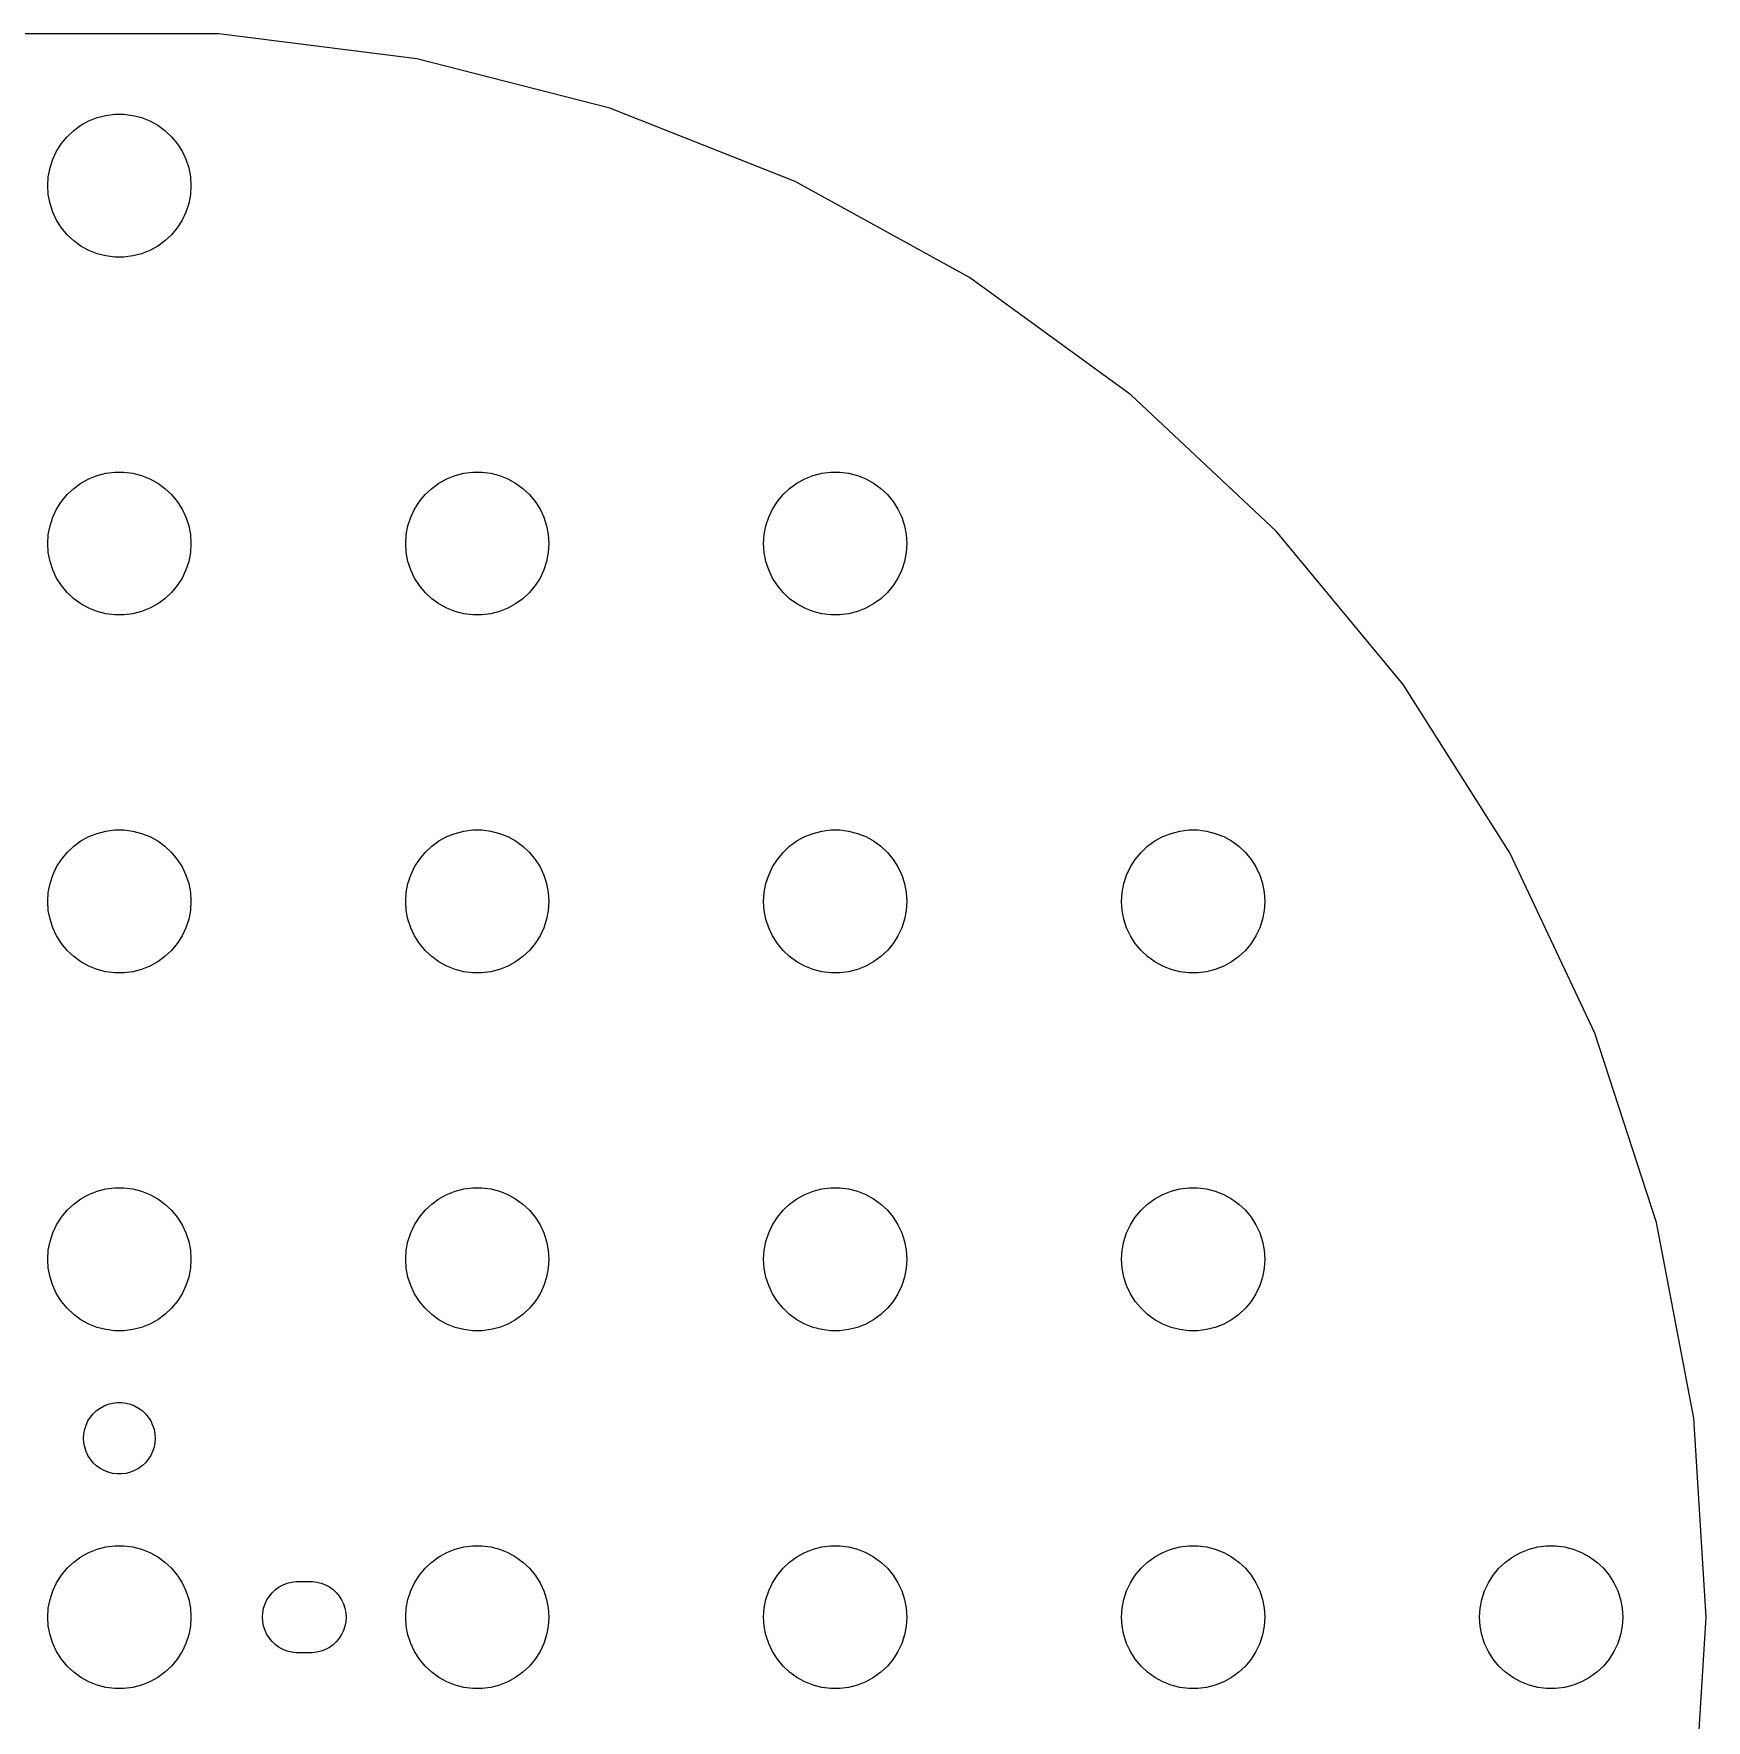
# Model space of a CAD drawing. Header units: metres. Extents: x -66 to 66, y -66 to 66.
# Drawn here: x -3.6 to 66.5, y -4.3 to 66.4 of the extents above; entities that cross this region are included whole.
import ezdxf

# ---------------------------------------------------------------- set-up
doc = ezdxf.new("R2010")
doc.units = ezdxf.units.M

msp = doc.modelspace()

# ---------------------------------------------------------------- linework, layer by layer
for p, q in [((4.17557, 66.3688), (-4.17557, 66.3688)), ((12.4608, 65.3221), (4.17557, 66.3688)), ((20.5496, 63.2453), (12.4608, 65.3221)), ((-0.927048, 62.8532), (-0.562134, 62.9469)), ((-0.562134, 62.9469), (-0.18837, 62.9941)), ((-0.18837, 62.9941), (0.18837, 62.9941)), ((0.18837, 62.9941), (0.562134, 62.9469)), ((0.562134, 62.9469), (0.927048, 62.8532)), ((28.3143, 60.171), (20.5496, 63.2453)), ((-2.1869, 62.0536), (-1.91226, 62.3115)), ((-1.91226, 62.3115), (-1.60747, 62.533)), ((-1.60747, 62.533), (-1.27733, 62.7145)), ((-1.27733, 62.7145), (-0.927048, 62.8532)), ((0.927048, 62.8532), (1.27733, 62.7145)), ((1.27733, 62.7145), (1.60747, 62.533)), ((1.60747, 62.533), (1.91226, 62.3115)), ((1.91226, 62.3115), (2.1869, 62.0536)), ((-2.62891, 61.4453), (-2.42705, 61.7634)), ((-2.42705, 61.7634), (-2.1869, 62.0536)), ((2.1869, 62.0536), (2.42705, 61.7634)), ((2.42705, 61.7634), (2.62891, 61.4453)), ((-2.90575, 60.7461), (-2.78932, 61.1044)), ((-2.78932, 61.1044), (-2.62891, 61.4453)), ((2.62891, 61.4453), (2.78932, 61.1044)), ((2.78932, 61.1044), (2.90575, 60.7461)), ((-3, 60), (-2.97633, 60.376)), ((-2.97633, 60.376), (-2.90575, 60.7461)), ((2.90575, 60.7461), (2.97633, 60.376)), ((2.97633, 60.376), (3, 60)), ((35.6325, 56.1478), (28.3143, 60.171)), ((-2.97633, 59.624), (-3, 60)), ((-2.90575, 59.2539), (-2.97633, 59.624)), ((2.97633, 59.624), (2.90575, 59.2539)), ((3, 60), (2.97633, 59.624)), ((-2.78932, 58.8956), (-2.90575, 59.2539)), ((-2.62891, 58.5547), (-2.78932, 58.8956)), ((2.78932, 58.8956), (2.62891, 58.5547)), ((2.90575, 59.2539), (2.78932, 58.8956)), ((-2.42705, 58.2366), (-2.62891, 58.5547)), ((-2.1869, 57.9464), (-2.42705, 58.2366)), ((2.42705, 58.2366), (2.1869, 57.9464)), ((2.62891, 58.5547), (2.42705, 58.2366)), ((-1.91226, 57.6885), (-2.1869, 57.9464)), ((-1.60747, 57.467), (-1.91226, 57.6885)), ((-1.27733, 57.2855), (-1.60747, 57.467)), ((-0.927048, 57.1468), (-1.27733, 57.2855)), ((1.27733, 57.2855), (0.927048, 57.1468)), ((1.60747, 57.467), (1.27733, 57.2855)), ((1.91226, 57.6885), (1.60747, 57.467)), ((2.1869, 57.9464), (1.91226, 57.6885)), ((-0.562134, 57.0531), (-0.927048, 57.1468)), ((-0.18837, 57.0059), (-0.562134, 57.0531)), ((0.18837, 57.0059), (-0.18837, 57.0059)), ((0.562134, 57.0531), (0.18837, 57.0059)), ((0.927048, 57.1468), (0.562134, 57.0531)), ((42.3887, 51.2391), (35.6325, 56.1478)), ((48.4764, 45.5224), (42.3887, 51.2391)), ((-1.91226, 47.3115), (-1.60747, 47.533)), ((-1.60747, 47.533), (-1.27733, 47.7145)), ((-1.27733, 47.7145), (-0.927048, 47.8532)), ((-0.927048, 47.8532), (-0.562134, 47.9469)), ((-0.562134, 47.9469), (-0.18837, 47.9941)), ((-0.18837, 47.9941), (0.18837, 47.9941)), ((0.18837, 47.9941), (0.562134, 47.9469)), ((0.562134, 47.9469), (0.927048, 47.8532)), ((0.927048, 47.8532), (1.27733, 47.7145)), ((1.27733, 47.7145), (1.60747, 47.533)), ((1.60747, 47.533), (1.91226, 47.3115)), ((13.0877, 47.3115), (13.3925, 47.533)), ((13.3925, 47.533), (13.7227, 47.7145)), ((13.7227, 47.7145), (14.0729, 47.8532)), ((14.0729, 47.8532), (14.4379, 47.9469)), ((14.4379, 47.9469), (14.8116, 47.9941)), ((14.8116, 47.9941), (15.1884, 47.9941)), ((15.1884, 47.9941), (15.5621, 47.9469)), ((15.5621, 47.9469), (15.927, 47.8532)), ((15.927, 47.8532), (16.2773, 47.7145)), ((16.2773, 47.7145), (16.6075, 47.533)), ((16.6075, 47.533), (16.9123, 47.3115)), ((28.0877, 47.3115), (28.3925, 47.533)), ((28.3925, 47.533), (28.7227, 47.7145)), ((28.7227, 47.7145), (29.0729, 47.8532)), ((29.0729, 47.8532), (29.4379, 47.9469)), ((29.4379, 47.9469), (29.8116, 47.9941)), ((29.8116, 47.9941), (30.1884, 47.9941)), ((30.1884, 47.9941), (30.5621, 47.9469)), ((30.5621, 47.9469), (30.927, 47.8532)), ((30.927, 47.8532), (31.2773, 47.7145)), ((31.2773, 47.7145), (31.6075, 47.533)), ((31.6075, 47.533), (31.9123, 47.3115)), ((-2.62891, 46.4453), (-2.42705, 46.7634)), ((-2.42705, 46.7634), (-2.1869, 47.0536)), ((-2.1869, 47.0536), (-1.91226, 47.3115)), ((1.91226, 47.3115), (2.1869, 47.0536)), ((2.1869, 47.0536), (2.42705, 46.7634)), ((2.42705, 46.7634), (2.62891, 46.4453)), ((12.3711, 46.4453), (12.5729, 46.7634)), ((12.5729, 46.7634), (12.8131, 47.0536)), ((12.8131, 47.0536), (13.0877, 47.3115)), ((16.9123, 47.3115), (17.1869, 47.0536)), ((17.1869, 47.0536), (17.427, 46.7634)), ((17.427, 46.7634), (17.6289, 46.4453)), ((27.3711, 46.4453), (27.5729, 46.7634)), ((27.5729, 46.7634), (27.8131, 47.0536)), ((27.8131, 47.0536), (28.0877, 47.3115)), ((31.9123, 47.3115), (32.1869, 47.0536)), ((32.1869, 47.0536), (32.427, 46.7634)), ((32.427, 46.7634), (32.6289, 46.4453)), ((-2.90575, 45.7461), (-2.78932, 46.1044)), ((-2.78932, 46.1044), (-2.62891, 46.4453)), ((2.62891, 46.4453), (2.78932, 46.1044)), ((2.78932, 46.1044), (2.90575, 45.7461)), ((12.0942, 45.7461), (12.2107, 46.1044)), ((12.2107, 46.1044), (12.3711, 46.4453)), ((17.6289, 46.4453), (17.7893, 46.1044)), ((17.7893, 46.1044), (17.9057, 45.7461)), ((27.0942, 45.7461), (27.2107, 46.1044)), ((27.2107, 46.1044), (27.3711, 46.4453)), ((32.6289, 46.4453), (32.7893, 46.1044)), ((32.7893, 46.1044), (32.9057, 45.7461)), ((-3, 45), (-2.97633, 45.376)), ((-2.97633, 45.376), (-2.90575, 45.7461)), ((2.90575, 45.7461), (2.97633, 45.376)), ((2.97633, 45.376), (3, 45)), ((12, 45), (12.0237, 45.376)), ((12.0237, 45.376), (12.0942, 45.7461)), ((17.9057, 45.7461), (17.9763, 45.376)), ((17.9763, 45.376), (18, 45)), ((27, 45), (27.0237, 45.376)), ((27.0237, 45.376), (27.0942, 45.7461)), ((32.9057, 45.7461), (32.9763, 45.376)), ((32.9763, 45.376), (33, 45)), ((53.7996, 39.0877), (48.4764, 45.5224)), ((-2.97633, 44.624), (-3, 45)), ((-2.90575, 44.2539), (-2.97633, 44.624)), ((2.97633, 44.624), (2.90575, 44.2539)), ((3, 45), (2.97633, 44.624)), ((12.0237, 44.624), (12, 45)), ((12.0942, 44.2539), (12.0237, 44.624)), ((17.9763, 44.624), (17.9057, 44.2539)), ((18, 45), (17.9763, 44.624)), ((27.0237, 44.624), (27, 45)), ((27.0942, 44.2539), (27.0237, 44.624)), ((32.9763, 44.624), (32.9057, 44.2539)), ((33, 45), (32.9763, 44.624)), ((-2.78932, 43.8956), (-2.90575, 44.2539)), ((-2.62891, 43.5547), (-2.78932, 43.8956)), ((2.78932, 43.8956), (2.62891, 43.5547)), ((2.90575, 44.2539), (2.78932, 43.8956)), ((12.2107, 43.8956), (12.0942, 44.2539)), ((12.3711, 43.5547), (12.2107, 43.8956)), ((17.7893, 43.8956), (17.6289, 43.5547)), ((17.9057, 44.2539), (17.7893, 43.8956)), ((27.2107, 43.8956), (27.0942, 44.2539)), ((27.3711, 43.5547), (27.2107, 43.8956)), ((32.7893, 43.8956), (32.6289, 43.5547)), ((32.9057, 44.2539), (32.7893, 43.8956)), ((-2.42705, 43.2366), (-2.62891, 43.5547)), ((-2.1869, 42.9464), (-2.42705, 43.2366)), ((2.42705, 43.2366), (2.1869, 42.9464)), ((2.62891, 43.5547), (2.42705, 43.2366)), ((12.5729, 43.2366), (12.3711, 43.5547)), ((12.8131, 42.9464), (12.5729, 43.2366)), ((17.427, 43.2366), (17.1869, 42.9464)), ((17.6289, 43.5547), (17.427, 43.2366)), ((27.5729, 43.2366), (27.3711, 43.5547)), ((27.8131, 42.9464), (27.5729, 43.2366)), ((32.427, 43.2366), (32.1869, 42.9464)), ((32.6289, 43.5547), (32.427, 43.2366)), ((-1.91226, 42.6885), (-2.1869, 42.9464)), ((-1.60747, 42.467), (-1.91226, 42.6885)), ((-1.27733, 42.2855), (-1.60747, 42.467)), ((1.60747, 42.467), (1.27733, 42.2855)), ((1.91226, 42.6885), (1.60747, 42.467)), ((2.1869, 42.9464), (1.91226, 42.6885)), ((13.0877, 42.6885), (12.8131, 42.9464)), ((13.3925, 42.467), (13.0877, 42.6885)), ((13.7227, 42.2855), (13.3925, 42.467)), ((16.6075, 42.467), (16.2773, 42.2855)), ((16.9123, 42.6885), (16.6075, 42.467)), ((17.1869, 42.9464), (16.9123, 42.6885)), ((28.0877, 42.6885), (27.8131, 42.9464)), ((28.3925, 42.467), (28.0877, 42.6885)), ((28.7227, 42.2855), (28.3925, 42.467)), ((31.6075, 42.467), (31.2773, 42.2855)), ((31.9123, 42.6885), (31.6075, 42.467)), ((32.1869, 42.9464), (31.9123, 42.6885)), ((-0.927048, 42.1468), (-1.27733, 42.2855)), ((-0.562134, 42.0531), (-0.927048, 42.1468)), ((-0.18837, 42.0059), (-0.562134, 42.0531)), ((0.18837, 42.0059), (-0.18837, 42.0059)), ((0.562134, 42.0531), (0.18837, 42.0059)), ((0.927048, 42.1468), (0.562134, 42.0531)), ((1.27733, 42.2855), (0.927048, 42.1468)), ((14.0729, 42.1468), (13.7227, 42.2855)), ((14.4379, 42.0531), (14.0729, 42.1468)), ((14.8116, 42.0059), (14.4379, 42.0531)), ((15.1884, 42.0059), (14.8116, 42.0059)), ((15.5621, 42.0531), (15.1884, 42.0059)), ((15.927, 42.1468), (15.5621, 42.0531)), ((16.2773, 42.2855), (15.927, 42.1468)), ((29.0729, 42.1468), (28.7227, 42.2855)), ((29.4379, 42.0531), (29.0729, 42.1468)), ((29.8116, 42.0059), (29.4379, 42.0531)), ((30.1884, 42.0059), (29.8116, 42.0059)), ((30.5621, 42.0531), (30.1884, 42.0059)), ((30.927, 42.1468), (30.5621, 42.0531)), ((31.2773, 42.2855), (30.927, 42.1468)), ((58.2744, 32.0366), (53.7996, 39.0877)), ((-1.91226, 32.3115), (-1.60747, 32.533)), ((-1.60747, 32.533), (-1.27733, 32.7145)), ((-1.27733, 32.7145), (-0.927048, 32.8532)), ((-0.927048, 32.8532), (-0.562134, 32.9469)), ((-0.562134, 32.9469), (-0.18837, 32.9941)), ((-0.18837, 32.9941), (0.18837, 32.9941)), ((0.18837, 32.9941), (0.562134, 32.9469)), ((0.562134, 32.9469), (0.927048, 32.8532)), ((0.927048, 32.8532), (1.27733, 32.7145)), ((1.27733, 32.7145), (1.60747, 32.533)), ((1.60747, 32.533), (1.91226, 32.3115)), ((13.0877, 32.3115), (13.3925, 32.533)), ((13.3925, 32.533), (13.7227, 32.7145)), ((13.7227, 32.7145), (14.0729, 32.8532)), ((14.0729, 32.8532), (14.4379, 32.9469)), ((14.4379, 32.9469), (14.8116, 32.9941)), ((14.8116, 32.9941), (15.1884, 32.9941)), ((15.1884, 32.9941), (15.5621, 32.9469)), ((15.5621, 32.9469), (15.927, 32.8532)), ((15.927, 32.8532), (16.2773, 32.7145)), ((16.2773, 32.7145), (16.6075, 32.533)), ((16.6075, 32.533), (16.9123, 32.3115)), ((28.0877, 32.3115), (28.3925, 32.533)), ((28.3925, 32.533), (28.7227, 32.7145)), ((28.7227, 32.7145), (29.0729, 32.8532)), ((29.0729, 32.8532), (29.4379, 32.9469)), ((29.4379, 32.9469), (29.8116, 32.9941)), ((29.8116, 32.9941), (30.1884, 32.9941)), ((30.1884, 32.9941), (30.5621, 32.9469)), ((30.5621, 32.9469), (30.927, 32.8532)), ((30.927, 32.8532), (31.2773, 32.7145)), ((31.2773, 32.7145), (31.6075, 32.533)), ((31.6075, 32.533), (31.9123, 32.3115)), ((43.0877, 32.3115), (43.3925, 32.533)), ((43.3925, 32.533), (43.7227, 32.7145)), ((43.7227, 32.7145), (44.0729, 32.8532)), ((44.0729, 32.8532), (44.4379, 32.9469)), ((44.4379, 32.9469), (44.8116, 32.9941)), ((44.8116, 32.9941), (45.1884, 32.9941)), ((45.1884, 32.9941), (45.5621, 32.9469)), ((45.5621, 32.9469), (45.927, 32.8532)), ((45.927, 32.8532), (46.2773, 32.7145)), ((46.2773, 32.7145), (46.6075, 32.533)), ((46.6075, 32.533), (46.9123, 32.3115)), ((-2.42705, 31.7634), (-2.1869, 32.0536)), ((-2.1869, 32.0536), (-1.91226, 32.3115)), ((1.91226, 32.3115), (2.1869, 32.0536)), ((2.1869, 32.0536), (2.42705, 31.7634)), ((12.5729, 31.7634), (12.8131, 32.0536)), ((12.8131, 32.0536), (13.0877, 32.3115)), ((16.9123, 32.3115), (17.1869, 32.0536)), ((17.1869, 32.0536), (17.427, 31.7634)), ((27.5729, 31.7634), (27.8131, 32.0536)), ((27.8131, 32.0536), (28.0877, 32.3115)), ((31.9123, 32.3115), (32.1869, 32.0536)), ((32.1869, 32.0536), (32.427, 31.7634)), ((42.5729, 31.7634), (42.8131, 32.0536)), ((42.8131, 32.0536), (43.0877, 32.3115)), ((46.9123, 32.3115), (47.1869, 32.0536)), ((47.1869, 32.0536), (47.427, 31.7634)), ((61.8301, 24.4803), (58.2744, 32.0366)), ((-2.90575, 30.7461), (-2.78932, 31.1044)), ((-2.78932, 31.1044), (-2.62891, 31.4453)), ((-2.62891, 31.4453), (-2.42705, 31.7634)), ((2.42705, 31.7634), (2.62891, 31.4453)), ((2.62891, 31.4453), (2.78932, 31.1044)), ((2.78932, 31.1044), (2.90575, 30.7461)), ((12.0942, 30.7461), (12.2107, 31.1044)), ((12.2107, 31.1044), (12.3711, 31.4453)), ((12.3711, 31.4453), (12.5729, 31.7634)), ((17.427, 31.7634), (17.6289, 31.4453)), ((17.6289, 31.4453), (17.7893, 31.1044)), ((17.7893, 31.1044), (17.9057, 30.7461)), ((27.0942, 30.7461), (27.2107, 31.1044)), ((27.2107, 31.1044), (27.3711, 31.4453)), ((27.3711, 31.4453), (27.5729, 31.7634)), ((32.427, 31.7634), (32.6289, 31.4453)), ((32.6289, 31.4453), (32.7893, 31.1044)), ((32.7893, 31.1044), (32.9057, 30.7461)), ((42.0942, 30.7461), (42.2107, 31.1044)), ((42.2107, 31.1044), (42.3711, 31.4453)), ((42.3711, 31.4453), (42.5729, 31.7634)), ((47.427, 31.7634), (47.6289, 31.4453)), ((47.6289, 31.4453), (47.7893, 31.1044)), ((47.7893, 31.1044), (47.9057, 30.7461)), ((-2.97633, 30.376), (-2.90575, 30.7461)), ((2.90575, 30.7461), (2.97633, 30.376)), ((12.0237, 30.376), (12.0942, 30.7461)), ((17.9057, 30.7461), (17.9763, 30.376)), ((27.0237, 30.376), (27.0942, 30.7461)), ((32.9057, 30.7461), (32.9763, 30.376)), ((42.0237, 30.376), (42.0942, 30.7461)), ((47.9057, 30.7461), (47.9763, 30.376)), ((-3, 30), (-2.97633, 30.376)), ((-2.97633, 29.624), (-3, 30)), ((2.97633, 30.376), (3, 30)), ((3, 30), (2.97633, 29.624)), ((12, 30), (12.0237, 30.376)), ((12.0237, 29.624), (12, 30)), ((17.9763, 30.376), (18, 30)), ((18, 30), (17.9763, 29.624)), ((27, 30), (27.0237, 30.376)), ((27.0237, 29.624), (27, 30)), ((32.9763, 30.376), (33, 30)), ((33, 30), (32.9763, 29.624)), ((42, 30), (42.0237, 30.376)), ((42.0237, 29.624), (42, 30)), ((47.9763, 30.376), (48, 30)), ((48, 30), (47.9763, 29.624)), ((-2.90575, 29.2539), (-2.97633, 29.624)), ((-2.78932, 28.8956), (-2.90575, 29.2539)), ((2.90575, 29.2539), (2.78932, 28.8956)), ((2.97633, 29.624), (2.90575, 29.2539)), ((12.0942, 29.2539), (12.0237, 29.624)), ((12.2107, 28.8956), (12.0942, 29.2539)), ((17.9057, 29.2539), (17.7893, 28.8956)), ((17.9763, 29.624), (17.9057, 29.2539)), ((27.0942, 29.2539), (27.0237, 29.624)), ((27.2107, 28.8956), (27.0942, 29.2539)), ((32.9057, 29.2539), (32.7893, 28.8956)), ((32.9763, 29.624), (32.9057, 29.2539)), ((42.0942, 29.2539), (42.0237, 29.624)), ((42.2107, 28.8956), (42.0942, 29.2539)), ((47.9057, 29.2539), (47.7893, 28.8956)), ((47.9763, 29.624), (47.9057, 29.2539)), ((-2.62891, 28.5547), (-2.78932, 28.8956)), ((-2.42705, 28.2366), (-2.62891, 28.5547)), ((2.62891, 28.5547), (2.42705, 28.2366)), ((2.78932, 28.8956), (2.62891, 28.5547)), ((12.3711, 28.5547), (12.2107, 28.8956)), ((12.5729, 28.2366), (12.3711, 28.5547)), ((17.6289, 28.5547), (17.427, 28.2366)), ((17.7893, 28.8956), (17.6289, 28.5547)), ((27.3711, 28.5547), (27.2107, 28.8956)), ((27.5729, 28.2366), (27.3711, 28.5547)), ((32.6289, 28.5547), (32.427, 28.2366)), ((32.7893, 28.8956), (32.6289, 28.5547)), ((42.3711, 28.5547), (42.2107, 28.8956)), ((42.5729, 28.2366), (42.3711, 28.5547)), ((47.6289, 28.5547), (47.427, 28.2366)), ((47.7893, 28.8956), (47.6289, 28.5547)), ((-2.1869, 27.9464), (-2.42705, 28.2366)), ((-1.91226, 27.6884), (-2.1869, 27.9464)), ((-1.60747, 27.467), (-1.91226, 27.6884)), ((1.91226, 27.6884), (1.60747, 27.467)), ((2.1869, 27.9464), (1.91226, 27.6884)), ((2.42705, 28.2366), (2.1869, 27.9464)), ((12.8131, 27.9464), (12.5729, 28.2366)), ((13.0877, 27.6884), (12.8131, 27.9464)), ((13.3925, 27.467), (13.0877, 27.6884)), ((16.9123, 27.6884), (16.6075, 27.467)), ((17.1869, 27.9464), (16.9123, 27.6884)), ((17.427, 28.2366), (17.1869, 27.9464)), ((27.8131, 27.9464), (27.5729, 28.2366)), ((28.0877, 27.6884), (27.8131, 27.9464)), ((28.3925, 27.467), (28.0877, 27.6884)), ((31.9123, 27.6884), (31.6075, 27.467)), ((32.1869, 27.9464), (31.9123, 27.6884)), ((32.427, 28.2366), (32.1869, 27.9464)), ((42.8131, 27.9464), (42.5729, 28.2366)), ((43.0877, 27.6884), (42.8131, 27.9464)), ((43.3925, 27.467), (43.0877, 27.6884)), ((46.9123, 27.6884), (46.6075, 27.467)), ((47.1869, 27.9464), (46.9123, 27.6884)), ((47.427, 28.2366), (47.1869, 27.9464)), ((-1.27733, 27.2855), (-1.60747, 27.467)), ((-0.927048, 27.1468), (-1.27733, 27.2855)), ((-0.562134, 27.0531), (-0.927048, 27.1468)), ((-0.18837, 27.0059), (-0.562134, 27.0531)), ((0.18837, 27.0059), (-0.18837, 27.0059)), ((0.562134, 27.0531), (0.18837, 27.0059)), ((0.927048, 27.1468), (0.562134, 27.0531)), ((1.27733, 27.2855), (0.927048, 27.1468)), ((1.60747, 27.467), (1.27733, 27.2855)), ((13.7227, 27.2855), (13.3925, 27.467)), ((14.0729, 27.1468), (13.7227, 27.2855)), ((14.4379, 27.0531), (14.0729, 27.1468)), ((14.8116, 27.0059), (14.4379, 27.0531)), ((15.1884, 27.0059), (14.8116, 27.0059)), ((15.5621, 27.0531), (15.1884, 27.0059)), ((15.927, 27.1468), (15.5621, 27.0531)), ((16.2773, 27.2855), (15.927, 27.1468)), ((16.6075, 27.467), (16.2773, 27.2855)), ((28.7227, 27.2855), (28.3925, 27.467)), ((29.0729, 27.1468), (28.7227, 27.2855)), ((29.4379, 27.0531), (29.0729, 27.1468)), ((29.8116, 27.0059), (29.4379, 27.0531)), ((30.1884, 27.0059), (29.8116, 27.0059)), ((30.5621, 27.0531), (30.1884, 27.0059)), ((30.927, 27.1468), (30.5621, 27.0531)), ((31.2773, 27.2855), (30.927, 27.1468)), ((31.6075, 27.467), (31.2773, 27.2855)), ((43.7227, 27.2855), (43.3925, 27.467)), ((44.0729, 27.1468), (43.7227, 27.2855)), ((44.4379, 27.0531), (44.0729, 27.1468)), ((44.8116, 27.0059), (44.4379, 27.0531)), ((45.1884, 27.0059), (44.8116, 27.0059)), ((45.5621, 27.0531), (45.1884, 27.0059)), ((45.927, 27.1468), (45.5621, 27.0531)), ((46.2773, 27.2855), (45.927, 27.1468)), ((46.6075, 27.467), (46.2773, 27.2855)), ((64.4108, 16.5379), (61.8301, 24.4803)), ((-1.60747, 17.533), (-1.27733, 17.7145)), ((-1.27733, 17.7145), (-0.927048, 17.8532)), ((-0.927048, 17.8532), (-0.562134, 17.9469)), ((-0.562134, 17.9469), (-0.18837, 17.9941)), ((-0.18837, 17.9941), (0.18837, 17.9941)), ((0.18837, 17.9941), (0.562134, 17.9469)), ((0.562134, 17.9469), (0.927048, 17.8532)), ((0.927048, 17.8532), (1.27733, 17.7145)), ((1.27733, 17.7145), (1.60747, 17.533)), ((13.3925, 17.533), (13.7227, 17.7145)), ((13.7227, 17.7145), (14.0729, 17.8532)), ((14.0729, 17.8532), (14.4379, 17.9469)), ((14.4379, 17.9469), (14.8116, 17.9941)), ((14.8116, 17.9941), (15.1884, 17.9941)), ((15.1884, 17.9941), (15.5621, 17.9469)), ((15.5621, 17.9469), (15.927, 17.8532)), ((15.927, 17.8532), (16.2773, 17.7145)), ((16.2773, 17.7145), (16.6075, 17.533)), ((28.3925, 17.533), (28.7227, 17.7145)), ((28.7227, 17.7145), (29.0729, 17.8532)), ((29.0729, 17.8532), (29.4379, 17.9469)), ((29.4379, 17.9469), (29.8116, 17.9941)), ((29.8116, 17.9941), (30.1884, 17.9941)), ((30.1884, 17.9941), (30.5621, 17.9469)), ((30.5621, 17.9469), (30.927, 17.8532)), ((30.927, 17.8532), (31.2773, 17.7145)), ((31.2773, 17.7145), (31.6075, 17.533)), ((43.3925, 17.533), (43.7227, 17.7145)), ((43.7227, 17.7145), (44.0729, 17.8532)), ((44.0729, 17.8532), (44.4379, 17.9469)), ((44.4379, 17.9469), (44.8116, 17.9941)), ((44.8116, 17.9941), (45.1884, 17.9941)), ((45.1884, 17.9941), (45.5621, 17.9469)), ((45.5621, 17.9469), (45.927, 17.8532)), ((45.927, 17.8532), (46.2773, 17.7145)), ((46.2773, 17.7145), (46.6075, 17.533)), ((-2.42705, 16.7634), (-2.1869, 17.0536)), ((-2.1869, 17.0536), (-1.91226, 17.3115)), ((-1.91226, 17.3115), (-1.60747, 17.533)), ((1.60747, 17.533), (1.91226, 17.3115)), ((1.91226, 17.3115), (2.1869, 17.0536)), ((2.1869, 17.0536), (2.42705, 16.7634)), ((12.5729, 16.7634), (12.8131, 17.0536)), ((12.8131, 17.0536), (13.0877, 17.3115)), ((13.0877, 17.3115), (13.3925, 17.533)), ((16.6075, 17.533), (16.9123, 17.3115)), ((16.9123, 17.3115), (17.1869, 17.0536)), ((17.1869, 17.0536), (17.427, 16.7634)), ((27.5729, 16.7634), (27.8131, 17.0536)), ((27.8131, 17.0536), (28.0877, 17.3115)), ((28.0877, 17.3115), (28.3925, 17.533)), ((31.6075, 17.533), (31.9123, 17.3115)), ((31.9123, 17.3115), (32.1869, 17.0536)), ((32.1869, 17.0536), (32.427, 16.7634)), ((42.5729, 16.7634), (42.8131, 17.0536)), ((42.8131, 17.0536), (43.0877, 17.3115)), ((43.0877, 17.3115), (43.3925, 17.533)), ((46.6075, 17.533), (46.9123, 17.3115)), ((46.9123, 17.3115), (47.1869, 17.0536)), ((47.1869, 17.0536), (47.427, 16.7634)), ((-2.78932, 16.1044), (-2.62891, 16.4453)), ((-2.62891, 16.4453), (-2.42705, 16.7634)), ((2.42705, 16.7634), (2.62891, 16.4453)), ((2.62891, 16.4453), (2.78932, 16.1044)), ((12.2107, 16.1044), (12.3711, 16.4453)), ((12.3711, 16.4453), (12.5729, 16.7634)), ((17.427, 16.7634), (17.6289, 16.4453)), ((17.6289, 16.4453), (17.7893, 16.1044)), ((27.2107, 16.1044), (27.3711, 16.4453)), ((27.3711, 16.4453), (27.5729, 16.7634)), ((32.427, 16.7634), (32.6289, 16.4453)), ((32.6289, 16.4453), (32.7893, 16.1044)), ((42.2107, 16.1044), (42.3711, 16.4453)), ((42.3711, 16.4453), (42.5729, 16.7634)), ((47.427, 16.7634), (47.6289, 16.4453)), ((47.6289, 16.4453), (47.7893, 16.1044)), ((65.9756, 8.33466), (64.4108, 16.5379)), ((-2.97633, 15.376), (-2.90575, 15.7461)), ((-2.90575, 15.7461), (-2.78932, 16.1044)), ((2.78932, 16.1044), (2.90575, 15.7461)), ((2.90575, 15.7461), (2.97633, 15.376)), ((12.0237, 15.376), (12.0942, 15.7461)), ((12.0942, 15.7461), (12.2107, 16.1044)), ((17.7893, 16.1044), (17.9057, 15.7461)), ((17.9057, 15.7461), (17.9763, 15.376)), ((27.0237, 15.376), (27.0942, 15.7461)), ((27.0942, 15.7461), (27.2107, 16.1044)), ((32.7893, 16.1044), (32.9057, 15.7461)), ((32.9057, 15.7461), (32.9763, 15.376)), ((42.0237, 15.376), (42.0942, 15.7461)), ((42.0942, 15.7461), (42.2107, 16.1044)), ((47.7893, 16.1044), (47.9057, 15.7461)), ((47.9057, 15.7461), (47.9763, 15.376)), ((-3, 15), (-2.97633, 15.376)), ((-2.97633, 14.624), (-3, 15)), ((2.97633, 15.376), (3, 15)), ((3, 15), (2.97633, 14.624)), ((12, 15), (12.0237, 15.376)), ((12.0237, 14.624), (12, 15)), ((17.9763, 15.376), (18, 15)), ((18, 15), (17.9763, 14.624)), ((27, 15), (27.0237, 15.376)), ((27.0237, 14.624), (27, 15)), ((32.9763, 15.376), (33, 15)), ((33, 15), (32.9763, 14.624)), ((42, 15), (42.0237, 15.376)), ((42.0237, 14.624), (42, 15)), ((47.9763, 15.376), (48, 15)), ((48, 15), (47.9763, 14.624)), ((-2.90575, 14.2539), (-2.97633, 14.624)), ((-2.78932, 13.8956), (-2.90575, 14.2539)), ((2.90575, 14.2539), (2.78932, 13.8956)), ((2.97633, 14.624), (2.90575, 14.2539)), ((12.0942, 14.2539), (12.0237, 14.624)), ((12.2107, 13.8956), (12.0942, 14.2539)), ((17.9057, 14.2539), (17.7893, 13.8956)), ((17.9763, 14.624), (17.9057, 14.2539)), ((27.0942, 14.2539), (27.0237, 14.624)), ((27.2107, 13.8956), (27.0942, 14.2539)), ((32.9057, 14.2539), (32.7893, 13.8956)), ((32.9763, 14.624), (32.9057, 14.2539)), ((42.0942, 14.2539), (42.0237, 14.624)), ((42.2107, 13.8956), (42.0942, 14.2539)), ((47.9057, 14.2539), (47.7893, 13.8956)), ((47.9763, 14.624), (47.9057, 14.2539)), ((-2.62891, 13.5547), (-2.78932, 13.8956)), ((-2.42705, 13.2366), (-2.62891, 13.5547)), ((2.62891, 13.5547), (2.42705, 13.2366)), ((2.78932, 13.8956), (2.62891, 13.5547)), ((12.3711, 13.5547), (12.2107, 13.8956)), ((12.5729, 13.2366), (12.3711, 13.5547)), ((17.6289, 13.5547), (17.427, 13.2366)), ((17.7893, 13.8956), (17.6289, 13.5547)), ((27.3711, 13.5547), (27.2107, 13.8956)), ((27.5729, 13.2366), (27.3711, 13.5547)), ((32.6289, 13.5547), (32.427, 13.2366)), ((32.7893, 13.8956), (32.6289, 13.5547)), ((42.3711, 13.5547), (42.2107, 13.8956)), ((42.5729, 13.2366), (42.3711, 13.5547)), ((47.6289, 13.5547), (47.427, 13.2366)), ((47.7893, 13.8956), (47.6289, 13.5547)), ((-2.1869, 12.9464), (-2.42705, 13.2366)), ((-1.91226, 12.6884), (-2.1869, 12.9464)), ((2.1869, 12.9464), (1.91226, 12.6884)), ((2.42705, 13.2366), (2.1869, 12.9464)), ((12.8131, 12.9464), (12.5729, 13.2366)), ((13.0877, 12.6884), (12.8131, 12.9464)), ((17.1869, 12.9464), (16.9123, 12.6884)), ((17.427, 13.2366), (17.1869, 12.9464)), ((27.8131, 12.9464), (27.5729, 13.2366)), ((28.0877, 12.6884), (27.8131, 12.9464)), ((32.1869, 12.9464), (31.9123, 12.6884)), ((32.427, 13.2366), (32.1869, 12.9464)), ((42.8131, 12.9464), (42.5729, 13.2366)), ((43.0877, 12.6884), (42.8131, 12.9464)), ((47.1869, 12.9464), (46.9123, 12.6884)), ((47.427, 13.2366), (47.1869, 12.9464)), ((-1.60747, 12.467), (-1.91226, 12.6884)), ((-1.27733, 12.2855), (-1.60747, 12.467)), ((-0.927048, 12.1468), (-1.27733, 12.2855)), ((-0.562134, 12.0531), (-0.927048, 12.1468)), ((-0.18837, 12.0059), (-0.562134, 12.0531)), ((0.562134, 12.0531), (0.18837, 12.0059)), ((0.927048, 12.1468), (0.562134, 12.0531)), ((1.27733, 12.2855), (0.927048, 12.1468)), ((1.60747, 12.467), (1.27733, 12.2855)), ((1.91226, 12.6884), (1.60747, 12.467)), ((13.3925, 12.467), (13.0877, 12.6884)), ((13.7227, 12.2855), (13.3925, 12.467)), ((14.0729, 12.1468), (13.7227, 12.2855)), ((14.4379, 12.0531), (14.0729, 12.1468)), ((14.8116, 12.0059), (14.4379, 12.0531)), ((15.5621, 12.0531), (15.1884, 12.0059)), ((15.927, 12.1468), (15.5621, 12.0531)), ((16.2773, 12.2855), (15.927, 12.1468)), ((16.6075, 12.467), (16.2773, 12.2855)), ((16.9123, 12.6884), (16.6075, 12.467)), ((28.3925, 12.467), (28.0877, 12.6884)), ((28.7227, 12.2855), (28.3925, 12.467)), ((29.0729, 12.1468), (28.7227, 12.2855)), ((29.4379, 12.0531), (29.0729, 12.1468)), ((29.8116, 12.0059), (29.4379, 12.0531)), ((30.5621, 12.0531), (30.1884, 12.0059)), ((30.927, 12.1468), (30.5621, 12.0531)), ((31.2773, 12.2855), (30.927, 12.1468)), ((31.6075, 12.467), (31.2773, 12.2855)), ((31.9123, 12.6884), (31.6075, 12.467)), ((43.3925, 12.467), (43.0877, 12.6884)), ((43.7227, 12.2855), (43.3925, 12.467)), ((44.0729, 12.1468), (43.7227, 12.2855)), ((44.4379, 12.0531), (44.0729, 12.1468)), ((44.8116, 12.0059), (44.4379, 12.0531)), ((45.5621, 12.0531), (45.1884, 12.0059)), ((45.927, 12.1468), (45.5621, 12.0531)), ((46.2773, 12.2855), (45.927, 12.1468)), ((46.6075, 12.467), (46.2773, 12.2855)), ((46.9123, 12.6884), (46.6075, 12.467)), ((0.18837, 12.0059), (-0.18837, 12.0059)), ((15.1884, 12.0059), (14.8116, 12.0059)), ((30.1884, 12.0059), (29.8116, 12.0059)), ((45.1884, 12.0059), (44.8116, 12.0059)), ((-1.21352, 8.38167), (-1.09344, 8.52681)), ((-1.09344, 8.52681), (-0.956131, 8.65576)), ((-0.956131, 8.65576), (-0.803726, 8.76648)), ((-0.803726, 8.76648), (-0.638657, 8.85724)), ((-0.638657, 8.85724), (-0.463516, 8.92657)), ((-0.463516, 8.92657), (-0.281067, 8.97342)), ((-0.281067, 8.97342), (-0.094177, 8.99704)), ((-0.094177, 8.99704), (0.094177, 8.99704)), ((0.094177, 8.99704), (0.281067, 8.97342)), ((0.281067, 8.97342), (0.463516, 8.92657)), ((0.463516, 8.92657), (0.638657, 8.85724)), ((0.638657, 8.85724), (0.803726, 8.76648)), ((0.803726, 8.76648), (0.956131, 8.65576)), ((0.956131, 8.65576), (1.09344, 8.52681)), ((1.09344, 8.52681), (1.21352, 8.38167)), ((-1.48816, 7.68799), (-1.45287, 7.87303)), ((-1.45287, 7.87303), (-1.39465, 8.05219)), ((-1.39465, 8.05219), (-1.31445, 8.22263)), ((-1.31445, 8.22263), (-1.21352, 8.38167)), ((1.21352, 8.38167), (1.31445, 8.22263)), ((1.31445, 8.22263), (1.39465, 8.05219)), ((1.39465, 8.05219), (1.45287, 7.87303)), ((1.45287, 7.87303), (1.48816, 7.68799)), ((66.5, 0), (65.9756, 8.33466)), ((-1.5, 7.5), (-1.48816, 7.68799)), ((-1.48816, 7.312), (-1.5, 7.5)), ((-1.45287, 7.12695), (-1.48816, 7.312)), ((-1.39465, 6.9478), (-1.45287, 7.12695)), ((1.45287, 7.12695), (1.39465, 6.9478)), ((1.48816, 7.312), (1.45287, 7.12695)), ((1.48816, 7.68799), (1.5, 7.5)), ((1.5, 7.5), (1.48816, 7.312)), ((-1.31445, 6.77736), (-1.39465, 6.9478)), ((-1.21352, 6.61832), (-1.31445, 6.77736)), ((-1.09344, 6.47318), (-1.21352, 6.61832)), ((-0.956131, 6.34422), (-1.09344, 6.47318)), ((1.09344, 6.47318), (0.956131, 6.34422)), ((1.21352, 6.61832), (1.09344, 6.47318)), ((1.31445, 6.77736), (1.21352, 6.61832)), ((1.39465, 6.9478), (1.31445, 6.77736)), ((-0.803726, 6.23351), (-0.956131, 6.34422)), ((-0.638657, 6.14275), (-0.803726, 6.23351)), ((-0.463516, 6.07341), (-0.638657, 6.14275)), ((-0.281067, 6.02657), (-0.463516, 6.07341)), ((-0.094177, 6.00294), (-0.281067, 6.02657)), ((0.094177, 6.00294), (-0.094177, 6.00294)), ((0.281067, 6.02657), (0.094177, 6.00294)), ((0.463516, 6.07341), (0.281067, 6.02657)), ((0.638657, 6.14275), (0.463516, 6.07341)), ((0.803726, 6.23351), (0.638657, 6.14275)), ((0.956131, 6.34422), (0.803726, 6.23351)), ((-1.27733, 2.71448), (-0.927048, 2.85316)), ((-0.927048, 2.85316), (-0.562134, 2.94685)), ((-0.562134, 2.94685), (-0.18837, 2.99408)), ((-0.18837, 2.99408), (0.18837, 2.99408)), ((0.18837, 2.99408), (0.562134, 2.94685)), ((0.562134, 2.94685), (0.927048, 2.85316)), ((0.927048, 2.85316), (1.27733, 2.71448)), ((13.7227, 2.71448), (14.0729, 2.85316)), ((14.0729, 2.85316), (14.4379, 2.94685)), ((14.4379, 2.94685), (14.8116, 2.99408)), ((14.8116, 2.99408), (15.1884, 2.99408)), ((15.1884, 2.99408), (15.5621, 2.94685)), ((15.5621, 2.94685), (15.927, 2.85316)), ((15.927, 2.85316), (16.2773, 2.71448)), ((28.7227, 2.71448), (29.0729, 2.85316)), ((29.0729, 2.85316), (29.4379, 2.94685)), ((29.4379, 2.94685), (29.8116, 2.99408)), ((29.8116, 2.99408), (30.1884, 2.99408)), ((30.1884, 2.99408), (30.5621, 2.94685)), ((30.5621, 2.94685), (30.927, 2.85316)), ((30.927, 2.85316), (31.2773, 2.71448)), ((43.7227, 2.71448), (44.0729, 2.85316)), ((44.0729, 2.85316), (44.4379, 2.94685)), ((44.4379, 2.94685), (44.8116, 2.99408)), ((44.8116, 2.99408), (45.1884, 2.99408)), ((45.1884, 2.99408), (45.5621, 2.94685)), ((45.5621, 2.94685), (45.927, 2.85316)), ((45.927, 2.85316), (46.2773, 2.71448)), ((58.7227, 2.71448), (59.0729, 2.85316)), ((59.0729, 2.85316), (59.4379, 2.94685)), ((59.4379, 2.94685), (59.8116, 2.99408)), ((59.8116, 2.99408), (60.1884, 2.99408)), ((60.1884, 2.99408), (60.5621, 2.94685)), ((60.5621, 2.94685), (60.927, 2.85316)), ((60.927, 2.85316), (61.2773, 2.71448)), ((-2.1869, 2.05363), (-1.91226, 2.31154)), ((-1.91226, 2.31154), (-1.60747, 2.53297)), ((-1.60747, 2.53297), (-1.27733, 2.71448)), ((1.27733, 2.71448), (1.60747, 2.53297)), ((1.60747, 2.53297), (1.91226, 2.31154)), ((1.91226, 2.31154), (2.1869, 2.05363)), ((12.8131, 2.05363), (13.0877, 2.31154)), ((13.0877, 2.31154), (13.3925, 2.53297)), ((13.3925, 2.53297), (13.7227, 2.71448)), ((16.2773, 2.71448), (16.6075, 2.53297)), ((16.6075, 2.53297), (16.9123, 2.31154)), ((16.9123, 2.31154), (17.1869, 2.05363)), ((27.8131, 2.05363), (28.0877, 2.31154)), ((28.0877, 2.31154), (28.3925, 2.53297)), ((28.3925, 2.53297), (28.7227, 2.71448)), ((31.2773, 2.71448), (31.6075, 2.53297)), ((31.6075, 2.53297), (31.9123, 2.31154)), ((31.9123, 2.31154), (32.1869, 2.05363)), ((42.8131, 2.05363), (43.0877, 2.31154)), ((43.0877, 2.31154), (43.3925, 2.53297)), ((43.3925, 2.53297), (43.7227, 2.71448)), ((46.2773, 2.71448), (46.6075, 2.53297)), ((46.6075, 2.53297), (46.9123, 2.31154)), ((46.9123, 2.31154), (47.1869, 2.05363)), ((57.8131, 2.05363), (58.0877, 2.31154)), ((58.0877, 2.31154), (58.3925, 2.53297)), ((58.3925, 2.53297), (58.7227, 2.71448)), ((61.2773, 2.71448), (61.6075, 2.53297)), ((61.6075, 2.53297), (61.9123, 2.31154)), ((61.9123, 2.31154), (62.1869, 2.05363)), ((-2.78932, 1.10437), (-2.62891, 1.44525)), ((-2.62891, 1.44525), (-2.42705, 1.76335)), ((-2.42705, 1.76335), (-2.1869, 2.05363)), ((2.1869, 2.05363), (2.42705, 1.76335)), ((2.42705, 1.76335), (2.62891, 1.44525)), ((2.62891, 1.44525), (2.78932, 1.10437)), ((6.86133, 1.35724), (7.03647, 1.42657)), ((7.03647, 1.42657), (7.21892, 1.47342)), ((7.21892, 1.47342), (7.40581, 1.49704)), ((7.40581, 1.49704), (8.09418, 1.49704)), ((8.09418, 1.49704), (8.28107, 1.47342)), ((8.28107, 1.47342), (8.46352, 1.42657)), ((8.46352, 1.42657), (8.63866, 1.35724)), ((12.2107, 1.10437), (12.3711, 1.44525)), ((12.3711, 1.44525), (12.5729, 1.76335)), ((12.5729, 1.76335), (12.8131, 2.05363)), ((17.1869, 2.05363), (17.427, 1.76335)), ((17.427, 1.76335), (17.6289, 1.44525)), ((17.6289, 1.44525), (17.7893, 1.10437)), ((27.2107, 1.10437), (27.3711, 1.44525)), ((27.3711, 1.44525), (27.5729, 1.76335)), ((27.5729, 1.76335), (27.8131, 2.05363)), ((32.1869, 2.05363), (32.427, 1.76335)), ((32.427, 1.76335), (32.6289, 1.44525)), ((32.6289, 1.44525), (32.7893, 1.10437)), ((42.2107, 1.10437), (42.3711, 1.44525)), ((42.3711, 1.44525), (42.5729, 1.76335)), ((42.5729, 1.76335), (42.8131, 2.05363)), ((47.1869, 2.05363), (47.427, 1.76335)), ((47.427, 1.76335), (47.6289, 1.44525)), ((47.6289, 1.44525), (47.7893, 1.10437)), ((57.2107, 1.10437), (57.3711, 1.44525)), ((57.3711, 1.44525), (57.5729, 1.76335)), ((57.5729, 1.76335), (57.8131, 2.05363)), ((62.1869, 2.05363), (62.427, 1.76335)), ((62.427, 1.76335), (62.6289, 1.44525)), ((62.6289, 1.44525), (62.7893, 1.10437)), ((-2.97633, 0.375992), (-2.90575, 0.746063)), ((-2.90575, 0.746063), (-2.78932, 1.10437)), ((2.78932, 1.10437), (2.90575, 0.746063)), ((2.90575, 0.746063), (2.97633, 0.375992)), ((6.10533, 0.552185), (6.18553, 0.722626)), ((6.18553, 0.722626), (6.28647, 0.881668)), ((6.28647, 0.881668), (6.40654, 1.02681)), ((6.40654, 1.02681), (6.54385, 1.15576)), ((6.54385, 1.15576), (6.69626, 1.26648)), ((6.69626, 1.26648), (6.86133, 1.35724)), ((8.63866, 1.35724), (8.80373, 1.26648)), ((8.80373, 1.26648), (8.95613, 1.15576)), ((8.95613, 1.15576), (9.09344, 1.02681)), ((9.09344, 1.02681), (9.21352, 0.881668)), ((9.21352, 0.881668), (9.31445, 0.722626)), ((9.31445, 0.722626), (9.39465, 0.552185)), ((12.0237, 0.375992), (12.0942, 0.746063)), ((12.0942, 0.746063), (12.2107, 1.10437)), ((17.7893, 1.10437), (17.9057, 0.746063)), ((17.9057, 0.746063), (17.9763, 0.375992)), ((27.0237, 0.375992), (27.0942, 0.746063)), ((27.0942, 0.746063), (27.2107, 1.10437)), ((32.7893, 1.10437), (32.9057, 0.746063)), ((32.9057, 0.746063), (32.9763, 0.375992)), ((42.0237, 0.375992), (42.0942, 0.746063)), ((42.0942, 0.746063), (42.2107, 1.10437)), ((47.7893, 1.10437), (47.9057, 0.746063)), ((47.9057, 0.746063), (47.9763, 0.375992)), ((57.0237, 0.375992), (57.0942, 0.746063)), ((57.0942, 0.746063), (57.2107, 1.10437)), ((62.7893, 1.10437), (62.9057, 0.746063)), ((62.9057, 0.746063), (62.9763, 0.375992)), ((-3, 0), (-2.97633, 0.375992)), ((-2.97633, -0.375992), (-3, 0)), ((2.97633, 0.375992), (3, 0)), ((3, 0), (2.97633, -0.375992)), ((6, 0), (6.01183, 0.187988)), ((6.01183, -0.187988), (6, 0)), ((6.01183, 0.187988), (6.04712, 0.373032)), ((6.04712, 0.373032), (6.10533, 0.552185)), ((9.39465, 0.552185), (9.45287, 0.373032)), ((9.45287, 0.373032), (9.48816, 0.187988)), ((9.48816, 0.187988), (9.5, 0)), ((9.5, 0), (9.48816, -0.187988)), ((12, 0), (12.0237, 0.375992)), ((12.0237, -0.375992), (12, 0)), ((17.9763, 0.375992), (18, 0)), ((18, 0), (17.9763, -0.375992)), ((27, 0), (27.0237, 0.375992)), ((27.0237, -0.375992), (27, 0)), ((32.9763, 0.375992), (33, 0)), ((33, 0), (32.9763, -0.375992)), ((42, 0), (42.0237, 0.375992)), ((42.0237, -0.375992), (42, 0)), ((47.9763, 0.375992), (48, 0)), ((48, 0), (47.9763, -0.375992)), ((57, 0), (57.0237, 0.375992)), ((57.0237, -0.375992), (57, 0)), ((62.9763, 0.375992), (63, 0)), ((63, 0), (62.9763, -0.375992)), ((65.9756, -8.33466), (66.5, 0)), ((-2.90575, -0.746063), (-2.97633, -0.375992)), ((2.97633, -0.375992), (2.90575, -0.746063)), ((6.04712, -0.373032), (6.01183, -0.187988)), ((6.10533, -0.552185), (6.04712, -0.373032)), ((6.18553, -0.722626), (6.10533, -0.552185)), ((9.39465, -0.552185), (9.31445, -0.722626)), ((9.45287, -0.373032), (9.39465, -0.552185)), ((9.48816, -0.187988), (9.45287, -0.373032)), ((12.0942, -0.746063), (12.0237, -0.375992)), ((17.9763, -0.375992), (17.9057, -0.746063)), ((27.0942, -0.746063), (27.0237, -0.375992)), ((32.9763, -0.375992), (32.9057, -0.746063)), ((42.0942, -0.746063), (42.0237, -0.375992)), ((47.9763, -0.375992), (47.9057, -0.746063)), ((57.0942, -0.746063), (57.0237, -0.375992)), ((62.9763, -0.375992), (62.9057, -0.746063)), ((-2.78932, -1.10437), (-2.90575, -0.746063)), ((-2.62891, -1.44525), (-2.78932, -1.10437)), ((2.78932, -1.10437), (2.62891, -1.44525)), ((2.90575, -0.746063), (2.78932, -1.10437)), ((6.28647, -0.881668), (6.18553, -0.722626)), ((6.40654, -1.02681), (6.28647, -0.881668)), ((6.54385, -1.15576), (6.40654, -1.02681)), ((6.69626, -1.26648), (6.54385, -1.15576)), ((6.86133, -1.35724), (6.69626, -1.26648)), ((7.03647, -1.42657), (6.86133, -1.35724)), ((8.63866, -1.35724), (8.46352, -1.42657)), ((8.80373, -1.26648), (8.63866, -1.35724)), ((8.95613, -1.15576), (8.80373, -1.26648)), ((9.09344, -1.02681), (8.95613, -1.15576)), ((9.21352, -0.881668), (9.09344, -1.02681)), ((9.31445, -0.722626), (9.21352, -0.881668)), ((12.2107, -1.10437), (12.0942, -0.746063)), ((12.3711, -1.44525), (12.2107, -1.10437)), ((17.7893, -1.10437), (17.6289, -1.44525)), ((17.9057, -0.746063), (17.7893, -1.10437)), ((27.2107, -1.10437), (27.0942, -0.746063)), ((27.3711, -1.44525), (27.2107, -1.10437)), ((32.7893, -1.10437), (32.6289, -1.44525)), ((32.9057, -0.746063), (32.7893, -1.10437)), ((42.2107, -1.10437), (42.0942, -0.746063)), ((42.3711, -1.44525), (42.2107, -1.10437)), ((47.7893, -1.10437), (47.6289, -1.44525)), ((47.9057, -0.746063), (47.7893, -1.10437)), ((57.2107, -1.10437), (57.0942, -0.746063)), ((57.3711, -1.44525), (57.2107, -1.10437)), ((62.7893, -1.10437), (62.6289, -1.44525)), ((62.9057, -0.746063), (62.7893, -1.10437)), ((-2.42705, -1.76335), (-2.62891, -1.44525)), ((-2.1869, -2.05363), (-2.42705, -1.76335)), ((-1.91226, -2.31154), (-2.1869, -2.05363)), ((2.1869, -2.05363), (1.91226, -2.31154)), ((2.42705, -1.76335), (2.1869, -2.05363)), ((2.62891, -1.44525), (2.42705, -1.76335)), ((7.21892, -1.47342), (7.03647, -1.42657)), ((7.40581, -1.49704), (7.21892, -1.47342)), ((8.09418, -1.49704), (7.40581, -1.49704)), ((8.28107, -1.47342), (8.09418, -1.49704)), ((8.46352, -1.42657), (8.28107, -1.47342)), ((12.5729, -1.76335), (12.3711, -1.44525)), ((12.8131, -2.05363), (12.5729, -1.76335)), ((13.0877, -2.31154), (12.8131, -2.05363)), ((17.1869, -2.05363), (16.9123, -2.31154)), ((17.427, -1.76335), (17.1869, -2.05363)), ((17.6289, -1.44525), (17.427, -1.76335)), ((27.5729, -1.76335), (27.3711, -1.44525)), ((27.8131, -2.05363), (27.5729, -1.76335)), ((28.0877, -2.31154), (27.8131, -2.05363)), ((32.1869, -2.05363), (31.9123, -2.31154)), ((32.427, -1.76335), (32.1869, -2.05363)), ((32.6289, -1.44525), (32.427, -1.76335)), ((42.5729, -1.76335), (42.3711, -1.44525)), ((42.8131, -2.05363), (42.5729, -1.76335)), ((43.0877, -2.31154), (42.8131, -2.05363)), ((47.1869, -2.05363), (46.9123, -2.31154)), ((47.427, -1.76335), (47.1869, -2.05363)), ((47.6289, -1.44525), (47.427, -1.76335)), ((57.5729, -1.76335), (57.3711, -1.44525)), ((57.8131, -2.05363), (57.5729, -1.76335)), ((58.0877, -2.31154), (57.8131, -2.05363)), ((62.1869, -2.05363), (61.9123, -2.31154)), ((62.427, -1.76335), (62.1869, -2.05363)), ((62.6289, -1.44525), (62.427, -1.76335)), ((-1.60747, -2.53297), (-1.91226, -2.31154)), ((-1.27733, -2.71448), (-1.60747, -2.53297)), ((-0.927048, -2.85316), (-1.27733, -2.71448)), ((1.27733, -2.71448), (0.927048, -2.85316)), ((1.60747, -2.53297), (1.27733, -2.71448)), ((1.91226, -2.31154), (1.60747, -2.53297)), ((13.3925, -2.53297), (13.0877, -2.31154)), ((13.7227, -2.71448), (13.3925, -2.53297)), ((14.0729, -2.85316), (13.7227, -2.71448)), ((16.2773, -2.71448), (15.927, -2.85316)), ((16.6075, -2.53297), (16.2773, -2.71448)), ((16.9123, -2.31154), (16.6075, -2.53297)), ((28.3925, -2.53297), (28.0877, -2.31154)), ((28.7227, -2.71448), (28.3925, -2.53297)), ((29.0729, -2.85316), (28.7227, -2.71448)), ((31.2773, -2.71448), (30.927, -2.85316)), ((31.6075, -2.53297), (31.2773, -2.71448)), ((31.9123, -2.31154), (31.6075, -2.53297)), ((43.3925, -2.53297), (43.0877, -2.31154)), ((43.7227, -2.71448), (43.3925, -2.53297)), ((44.0729, -2.85316), (43.7227, -2.71448)), ((46.2773, -2.71448), (45.927, -2.85316)), ((46.6075, -2.53297), (46.2773, -2.71448)), ((46.9123, -2.31154), (46.6075, -2.53297)), ((58.3925, -2.53297), (58.0877, -2.31154)), ((58.7227, -2.71448), (58.3925, -2.53297)), ((59.0729, -2.85316), (58.7227, -2.71448)), ((61.2773, -2.71448), (60.927, -2.85316)), ((61.6075, -2.53297), (61.2773, -2.71448)), ((61.9123, -2.31154), (61.6075, -2.53297)), ((-0.562134, -2.94685), (-0.927048, -2.85316)), ((-0.18837, -2.99408), (-0.562134, -2.94685)), ((0.18837, -2.99408), (-0.18837, -2.99408)), ((0.562134, -2.94685), (0.18837, -2.99408)), ((0.927048, -2.85316), (0.562134, -2.94685)), ((14.4379, -2.94685), (14.0729, -2.85316)), ((14.8116, -2.99408), (14.4379, -2.94685)), ((15.1884, -2.99408), (14.8116, -2.99408)), ((15.5621, -2.94685), (15.1884, -2.99408)), ((15.927, -2.85316), (15.5621, -2.94685)), ((29.4379, -2.94685), (29.0729, -2.85316)), ((29.8116, -2.99408), (29.4379, -2.94685)), ((30.1884, -2.99408), (29.8116, -2.99408)), ((30.5621, -2.94685), (30.1884, -2.99408)), ((30.927, -2.85316), (30.5621, -2.94685)), ((44.4379, -2.94685), (44.0729, -2.85316)), ((44.8116, -2.99408), (44.4379, -2.94685)), ((45.1884, -2.99408), (44.8116, -2.99408)), ((45.5621, -2.94685), (45.1884, -2.99408)), ((45.927, -2.85316), (45.5621, -2.94685)), ((59.4379, -2.94685), (59.0729, -2.85316)), ((59.8116, -2.99408), (59.4379, -2.94685)), ((60.1884, -2.99408), (59.8116, -2.99408)), ((60.5621, -2.94685), (60.1884, -2.99408)), ((60.927, -2.85316), (60.5621, -2.94685))]:
    msp.add_line(p, q)

doc.saveas('drawing.dxf')
